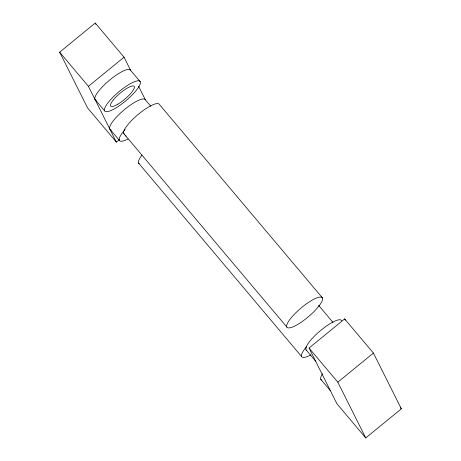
<?xml version="1.0" encoding="UTF-8"?>
<svg xmlns="http://www.w3.org/2000/svg" width="461" height="461" viewBox="0 0 461 461"><rect width="100%" height="100%" fill="white"/><g stroke="black" fill="none" stroke-linecap="round" stroke-linejoin="round"><path stroke-width="0.69" d="M306.721 346.557L304.986 348.597A23.038 5.693 -40.1 0 0 302.906 357.413L305.315 357.223A23.038 5.693 -40.1 0 0 310.962 354.849M119.134 139.804L116.351 142.08L87.578 107.937L59.653 52.179L95.26 23.05L124.038 57.187L130.601 70.303L140.196 81.683A23.038 5.693 -40.1 0 1 115.757 108.053A23.038 5.693 -40.1 0 1 111.222 99A23.038 5.693 -40.1 0 1 140.196 81.683M116.351 142.08L88.431 86.316L124.038 57.187M309.043 348.049L344.649 318.92L373.422 353.063L401.347 408.821L365.74 437.95L336.962 403.813L309.043 348.049L337.815 382.192L365.74 437.95M337.815 382.192L373.422 353.063M322.441 297.898L159.379 104.44A23.038 5.693 -40.1 0 0 137.413 115.071A23.038 5.693 -40.1 0 0 124.499 134.255M138.64 86.351L145.394 99.835L150.874 106.341M318.701 305.447L333.061 322.487M400.419 407.72L401.347 408.821M59.653 52.179L88.431 86.316M94.995 99.432L104.589 110.807M123.773 133.569L286.834 327.022M306.018 349.784L315.606 361.165M119.376 140.346L109.787 128.965A23.038 5.693 -40.1 0 1 124.971 109.171A23.038 5.693 -40.1 0 1 145.394 99.835M138.559 163.102L301.621 356.56M320.804 379.317L330.399 390.698M344.649 318.92L345.272 320.17M95.26 23.05L95.9 24.329M111.072 129.823A23.038 5.693 -40.1 0 1 110.081 129.362M96.28 100.285A23.038 5.693 -40.1 0 1 107.88 81.585A23.038 5.693 -40.1 0 1 130.601 70.303M128.123 138.951A23.038 5.693 -40.1 0 1 125.115 129.518M126.17 136.058A15.357 3.797 -40.1 0 1 125.311 135.488M321.53 380.002A23.038 5.693 -40.1 0 1 322.521 373.687M306.744 350.469A23.038 5.693 -40.1 0 1 319.657 331.286A23.038 5.693 -40.1 0 1 341.624 320.654M139.285 163.788A23.038 5.693 -40.1 0 1 141.925 155.144M319.075 305.856L315.802 309.706A23.038 5.693 -40.1 0 1 290.528 327.685A23.038 5.693 -40.1 0 1 293.467 315.215A23.038 5.693 -40.1 0 1 318.747 297.236L321.156 297.04A23.038 5.693 -40.1 0 1 319.075 305.856M117.97 104.117A15.357 3.797 -40.1 0 0 134.26 86.535A15.357 3.797 -40.1 0 0 114.945 98.084A15.357 3.797 -40.1 0 0 117.97 104.117"/></g></svg>
